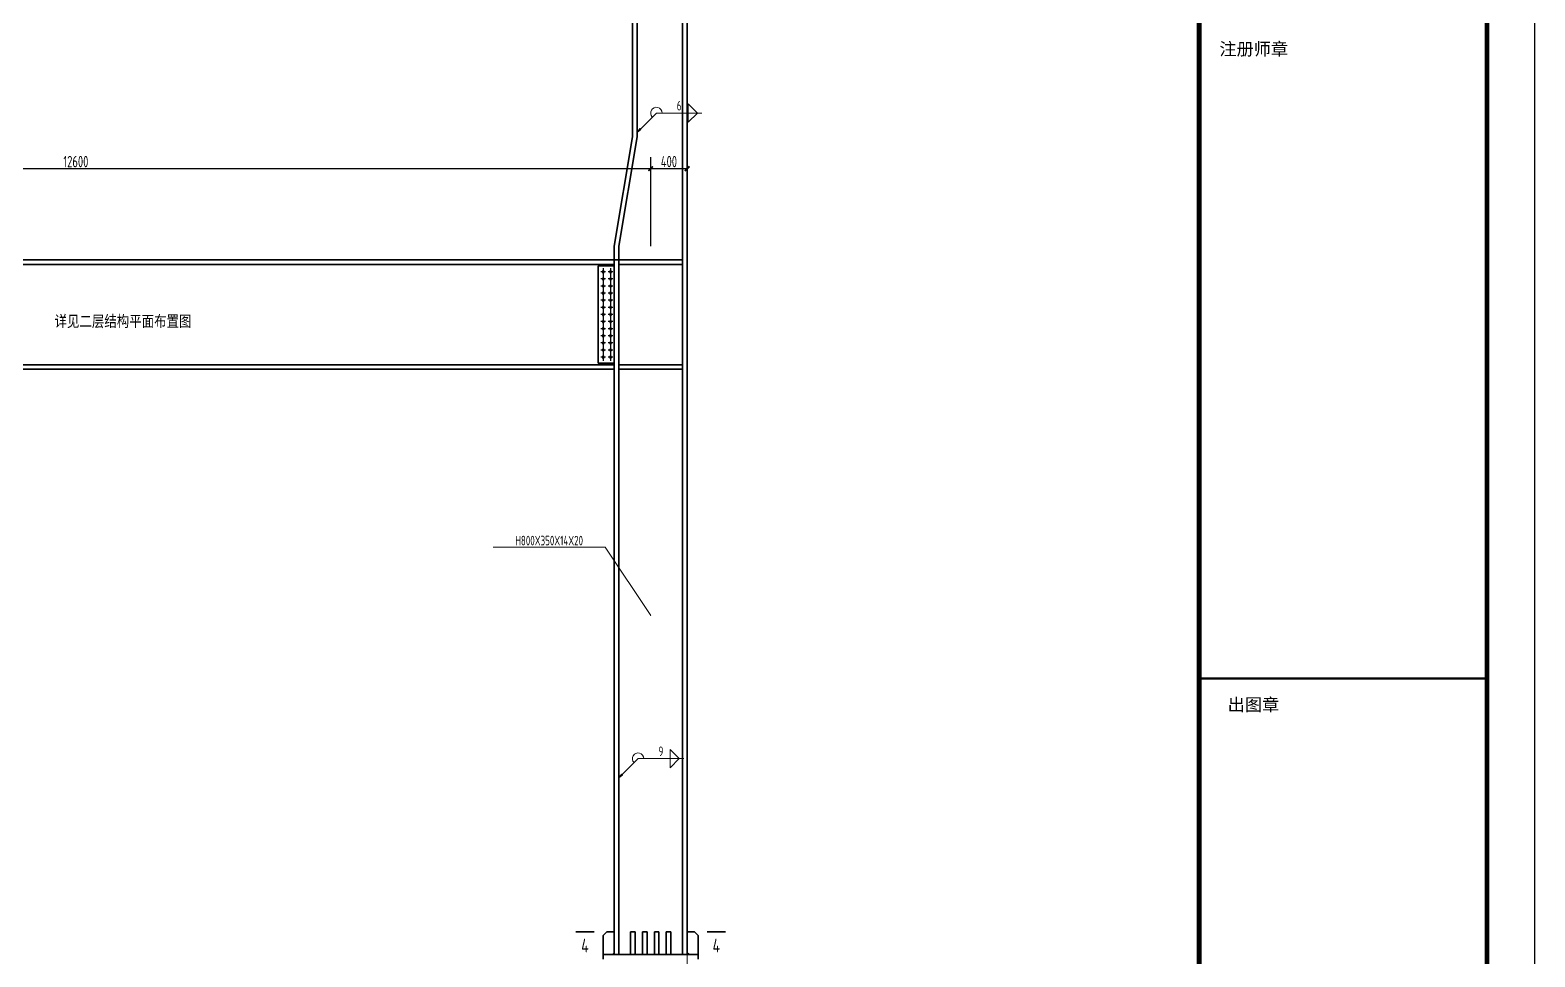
# Model space of a CAD drawing. Extents: x 19118 to 566552, y -1188739 to 92943.
# Drawn here: x 177230 to 210217, y -1036364 to -1016035 of the extents above; entities that cross this region are included whole.
import ezdxf
from ezdxf.enums import TextEntityAlignment as Align

# ---------------------------------------------------------------- set-up
doc = ezdxf.new("R2010")
doc.units = 0
doc.header["$LTSCALE"] = 1000
doc.header["$MEASUREMENT"] = 0
doc.linetypes.add('线型6', pattern=[8.75, 5, -1.25, 1.25, -1.25])
doc.layers.get('0').update_dxf_attribs({"linetype": 'CONTINUOUS'})
doc.layers.get('Defpoints').update_dxf_attribs({"linetype": 'CONTINUOUS'})
for name, color, linetype in [('10', 7, 'CONTINUOUS'), ('PUB_TITLE', 4, 'CONTINUOUS'), ('图框', 4, 'CONTINUOUS')]:
    doc.layers.add(name, color=color, linetype=linetype)
for name, color, linetype, lineweight in [('111', 9, '线型6', 18), ('14', 2, 'CONTINUOUS', 35), ('字符串标注', 9, 'CONTINUOUS', 18), ('尺寸标注', 9, 'CONTINUOUS', 18), ('柱子', 3, 'CONTINUOUS', 35), ('焊缝标注', 9, 'CONTINUOUS', 18)]:
    doc.layers.add(name, color=color, linetype=linetype, lineweight=lineweight)
doc.styles.add('PkpmHz', font='Pkpmeng', dxfattribs={"width": 0.7, "bigfont": 'hztxt'})
doc.styles.add('宋体', font='SimSun.ttf', dxfattribs={"width": 0.8})
doc.styles.add('黑体', font='simhei.ttf', dxfattribs={"width": 0.6, "height": 4.3})
doc.dimstyles.new('Pkpm_1.00', dxfattribs={"dimtxt": 250, "dimasz": 100, "dimexe": 250, "dimexo": 0.0625, "dimgap": 30, "dimtad": 1, "dimdec": 0, "dimrnd": 5, "dimzin": 0, "dimdsep": 46, "dimtxsty": 'PkpmHz', "dimblk1": 'ARCHTICK', "dimblk2": 'ARCHTICK', "dimsah": 1, "dimcen": 0.09, "dimadec": 0, "dimazin": 0, "dimtfac": 1, "dimtdec": 0, "dimtmove": 2, "dimatfit": 1, "dimfxl": 1, "dimtolj": 1, "dimtzin": 0, "dimarcsym": 0})

# ---------------------------------------------------------------- blocks, each defined once
blk = doc.blocks.new('_ArchTick')
at = {"color": 0, "linetype": 'ByBlock', "const_width": 0.4}
blk.add_lwpolyline([(-0.5, -0.5), (0.5, 0.5)], dxfattribs=at)
blk = doc.blocks.new('*D143')
at = {"layer": 'Defpoints', "color": 0, "linetype": 'Continuous'}
for p in [(190834, -1019074), (165634, -1021074), (190834, -1021074)]:
    blk.add_point(p, dxfattribs=at)
at = {"layer": '尺寸标注', "color": 0, "linetype": 'Continuous', "lineweight": -2}
for p, q in [((165634, -1020774), (165634, -1018824)), ((190834, -1020774), (190834, -1018824)), ((165634, -1019074), (190834, -1019074))]:
    blk.add_line(p, q, dxfattribs=at)
at = {"layer": '尺寸标注', "color": 0, "linetype": 'Continuous', "lineweight": -2, "xscale": 100, "yscale": 100, "zscale": 100, "rotation": 180}
blk.add_blockref('_ArchTick', (165634, -1019074), dxfattribs=at)
at = {"layer": '尺寸标注', "color": 0, "linetype": 'Continuous', "lineweight": -2, "xscale": 100, "yscale": 100, "zscale": 100}
blk.add_blockref('_ArchTick', (190834, -1019074), dxfattribs=at)
at = {"layer": '尺寸标注', "color": 0, "linetype": 'Continuous', "insert": (178234, -1018919), "char_height": 250, "attachment_point": 5, "style": 'PkpmHz'}
blk.add_mtext('\\A1;12600', dxfattribs=at)
blk = doc.blocks.new('*D144')
at = {"layer": 'Defpoints', "color": 0, "linetype": 'Continuous'}
for p in [(191634, -1019074), (190834, -1021074), (191634, -1021074)]:
    blk.add_point(p, dxfattribs=at)
at = {"layer": '尺寸标注', "color": 0, "linetype": 'Continuous', "lineweight": -2}
for p, q in [((190834, -1020774), (190834, -1018824)), ((191634, -1020774), (191634, -1018824)), ((190834, -1019074), (191634, -1019074))]:
    blk.add_line(p, q, dxfattribs=at)
at = {"layer": '尺寸标注', "color": 0, "linetype": 'Continuous', "lineweight": -2, "xscale": 100, "yscale": 100, "zscale": 100, "rotation": 180}
blk.add_blockref('_ArchTick', (190834, -1019074), dxfattribs=at)
at = {"layer": '尺寸标注', "color": 0, "linetype": 'Continuous', "lineweight": -2, "xscale": 100, "yscale": 100, "zscale": 100}
blk.add_blockref('_ArchTick', (191634, -1019074), dxfattribs=at)
at = {"layer": '尺寸标注', "color": 0, "linetype": 'Continuous', "insert": (191234, -1018919), "char_height": 250, "attachment_point": 5, "style": 'PkpmHz'}
blk.add_mtext('\\A1;400', dxfattribs=at)

msp = doc.modelspace()

# ---------------------------------------------------------------- hatches: boundary and pattern name
at = {"layer": '10'}
for points in [[(189794.01, -1021304.17), (189767.76, -1021338.29), (189794.01, -1021372.42), (189820.26, -1021338.29), (189794.01, -1021304.17)], [(189794.01, -1021460.09), (189767.76, -1021494.21), (189794.01, -1021528.34), (189820.26, -1021494.21), (189794.01, -1021460.09)], [(189954.01, -1021304.17), (189927.76, -1021338.29), (189954.01, -1021372.42), (189980.26, -1021338.29), (189954.01, -1021304.17)], [(189954.01, -1021460.09), (189927.76, -1021494.21), (189954.01, -1021528.34), (189980.26, -1021494.21), (189954.01, -1021460.09)], [(189794.01, -1021616.01), (189767.76, -1021650.14), (189794.01, -1021684.26), (189820.26, -1021650.14), (189794.01, -1021616.01)], [(189794.01, -1021771.93), (189767.76, -1021806.05), (189794.01, -1021840.18), (189820.26, -1021806.05), (189794.01, -1021771.93)], [(189954.01, -1021616.01), (189927.76, -1021650.14), (189954.01, -1021684.26), (189980.26, -1021650.14), (189954.01, -1021616.01)], [(189954.01, -1021771.93), (189927.76, -1021806.05), (189954.01, -1021840.18), (189980.26, -1021806.05), (189954.01, -1021771.93)], [(189794.01, -1021927.85), (189767.76, -1021961.98), (189794.01, -1021996.1), (189820.26, -1021961.98), (189794.01, -1021927.85)], [(189794.01, -1022083.77), (189767.76, -1022117.9), (189794.01, -1022152.02), (189820.26, -1022117.9), (189794.01, -1022083.77)], [(189794.01, -1022239.69), (189767.76, -1022273.82), (189794.01, -1022307.94), (189820.26, -1022273.82), (189794.01, -1022239.69)], [(189954.01, -1021927.85), (189927.76, -1021961.98), (189954.01, -1021996.1), (189980.26, -1021961.98), (189954.01, -1021927.85)], [(189954.01, -1022083.77), (189927.76, -1022117.9), (189954.01, -1022152.02), (189980.26, -1022117.9), (189954.01, -1022083.77)], [(189954.01, -1022239.69), (189927.76, -1022273.82), (189954.01, -1022307.94), (189980.26, -1022273.82), (189954.01, -1022239.69)], [(189794.01, -1022395.61), (189767.76, -1022429.74), (189794.01, -1022463.86), (189820.26, -1022429.74), (189794.01, -1022395.61)], [(189794.01, -1022551.53), (189767.76, -1022585.66), (189794.01, -1022619.78), (189820.26, -1022585.66), (189794.01, -1022551.53)], [(189954.01, -1022395.61), (189927.76, -1022429.74), (189954.01, -1022463.86), (189980.26, -1022429.74), (189954.01, -1022395.61)], [(189954.01, -1022551.53), (189927.76, -1022585.66), (189954.01, -1022619.78), (189980.26, -1022585.66), (189954.01, -1022551.53)], [(189794.01, -1022707.45), (189767.76, -1022741.58), (189794.01, -1022775.7), (189820.26, -1022741.58), (189794.01, -1022707.45)], [(189794.01, -1022863.37), (189767.76, -1022897.5), (189794.01, -1022931.62), (189820.26, -1022897.5), (189794.01, -1022863.37)], [(189954.01, -1022707.45), (189927.76, -1022741.58), (189954.01, -1022775.7), (189980.26, -1022741.58), (189954.01, -1022707.45)], [(189954.01, -1022863.37), (189927.76, -1022897.5), (189954.01, -1022931.62), (189980.26, -1022897.5), (189954.01, -1022863.37)], [(189794.01, -1023019.29), (189767.76, -1023053.42), (189794.01, -1023087.54), (189820.26, -1023053.42), (189794.01, -1023019.29)], [(189794.01, -1023175.21), (189767.76, -1023209.34), (189794.01, -1023243.46), (189820.26, -1023209.34), (189794.01, -1023175.21)], [(189954.01, -1023019.29), (189927.76, -1023053.42), (189954.01, -1023087.54), (189980.26, -1023053.42), (189954.01, -1023019.29)], [(189954.01, -1023175.21), (189927.76, -1023209.34), (189954.01, -1023243.46), (189980.26, -1023209.34), (189954.01, -1023175.21)]]:
    msp.add_hatch(color=1, dxfattribs=at).paths.add_polyline_path(points)
at = {"layer": '焊缝标注'}
for points in [[(190534.01, -1018278.16), (190615.37, -1018218.09), (190594.15, -1018196.86)], [(190134.01, -1032438.82), (190215.37, -1032378.75), (190194.15, -1032357.53)]]:
    msp.add_hatch(color=256, dxfattribs=at).paths.add_polyline_path(points)

# ---------------------------------------------------------------- linework, layer by layer
at = {"layer": '10', "ltscale": 100}
for p, q in [((189794.01, -1021259.54), (189794.01, -1021417.05)), ((189954.01, -1021259.54), (189954.01, -1021417.05)), ((189846.51, -1021338.29), (189741.51, -1021338.29)), ((189846.51, -1021494.21), (189741.51, -1021494.21)), ((189794.01, -1021415.46), (189794.01, -1021572.96)), ((189794.01, -1021571.39), (189794.01, -1021728.89)), ((190006.51, -1021338.29), (189901.51, -1021338.29)), ((190006.51, -1021494.21), (189901.51, -1021494.21)), ((189954.01, -1021415.46), (189954.01, -1021572.96)), ((189954.01, -1021571.39), (189954.01, -1021728.89)), ((189846.51, -1021650.14), (189741.51, -1021650.14)), ((189846.51, -1021806.05), (189741.51, -1021806.05)), ((189794.01, -1021727.3), (189794.01, -1021884.81)), ((189794.01, -1021883.23), (189794.01, -1022040.73)), ((190006.51, -1021650.14), (189901.51, -1021650.14)), ((190006.51, -1021806.05), (189901.51, -1021806.05)), ((189954.01, -1021727.3), (189954.01, -1021884.81)), ((189954.01, -1021883.23), (189954.01, -1022040.73)), ((189846.51, -1021961.98), (189741.51, -1021961.98)), ((189846.51, -1022117.9), (189741.51, -1022117.9)), ((189794.01, -1022039.14), (189794.01, -1022196.65)), ((189794.01, -1022195.07), (189794.01, -1022352.57)), ((190006.51, -1021961.98), (189901.51, -1021961.98)), ((190006.51, -1022117.9), (189901.51, -1022117.9)), ((189954.01, -1022039.14), (189954.01, -1022196.65)), ((189954.01, -1022195.07), (189954.01, -1022352.57)), ((189846.51, -1022273.82), (189741.51, -1022273.82)), ((189846.51, -1022429.74), (189741.51, -1022429.74)), ((189794.01, -1022350.99), (189794.01, -1022508.49)), ((189794.01, -1022506.91), (189794.01, -1022664.41)), ((190006.51, -1022273.82), (189901.51, -1022273.82)), ((190006.51, -1022429.74), (189901.51, -1022429.74)), ((189954.01, -1022350.99), (189954.01, -1022508.49)), ((189954.01, -1022506.91), (189954.01, -1022664.41)), ((189846.51, -1022585.66), (189741.51, -1022585.66)), ((189846.51, -1022741.58), (189741.51, -1022741.58)), ((189846.51, -1022897.5), (189741.51, -1022897.5)), ((189794.01, -1022662.83), (189794.01, -1022820.33)), ((189794.01, -1022818.75), (189794.01, -1022976.25)), ((190006.51, -1022585.66), (189901.51, -1022585.66)), ((190006.51, -1022741.58), (189901.51, -1022741.58)), ((190006.51, -1022897.5), (189901.51, -1022897.5)), ((189954.01, -1022662.83), (189954.01, -1022820.33)), ((189954.01, -1022818.75), (189954.01, -1022976.25)), ((189846.51, -1023053.42), (189741.51, -1023053.42)), ((189846.51, -1023209.34), (189741.51, -1023209.34)), ((189794.01, -1022974.67), (189794.01, -1023132.17)), ((189794.01, -1023130.59), (189794.01, -1023288.09)), ((190006.51, -1023053.42), (189901.51, -1023053.42)), ((190006.51, -1023209.34), (189901.51, -1023209.34)), ((189954.01, -1022974.67), (189954.01, -1023132.17)), ((189954.01, -1023130.59), (189954.01, -1023288.09))]:
    msp.add_line(p, q, dxfattribs=at)
at = {"layer": '10', "color": 7, "lineweight": 35, "ltscale": 100}
for p, q in [((189194.01, -1035813.82), (189594.01, -1035813.82)), ((192474.01, -1035813.82), (192074.01, -1035813.82))]:
    msp.add_line(p, q, dxfattribs=at)
at = {"layer": '10', "color": 1, "linetype": 'Continuous'}
for points in [[(189794.01, -1021304.17), (189767.76, -1021338.29), (189794.01, -1021372.42), (189820.26, -1021338.29)], [(189794.01, -1021460.09), (189767.76, -1021494.21), (189794.01, -1021528.34), (189820.26, -1021494.21)], [(189954.01, -1021304.17), (189927.76, -1021338.29), (189954.01, -1021372.42), (189980.26, -1021338.29)], [(189954.01, -1021460.09), (189927.76, -1021494.21), (189954.01, -1021528.34), (189980.26, -1021494.21)], [(189794.01, -1021616.01), (189767.76, -1021650.14), (189794.01, -1021684.26), (189820.26, -1021650.14)], [(189794.01, -1021771.93), (189767.76, -1021806.05), (189794.01, -1021840.18), (189820.26, -1021806.05)], [(189954.01, -1021616.01), (189927.76, -1021650.14), (189954.01, -1021684.26), (189980.26, -1021650.14)], [(189954.01, -1021771.93), (189927.76, -1021806.05), (189954.01, -1021840.18), (189980.26, -1021806.05)], [(189794.01, -1021927.85), (189767.76, -1021961.98), (189794.01, -1021996.1), (189820.26, -1021961.98)], [(189794.01, -1022083.77), (189767.76, -1022117.9), (189794.01, -1022152.02), (189820.26, -1022117.9)], [(189794.01, -1022239.69), (189767.76, -1022273.82), (189794.01, -1022307.94), (189820.26, -1022273.82)], [(189954.01, -1021927.85), (189927.76, -1021961.98), (189954.01, -1021996.1), (189980.26, -1021961.98)], [(189954.01, -1022083.77), (189927.76, -1022117.9), (189954.01, -1022152.02), (189980.26, -1022117.9)], [(189954.01, -1022239.69), (189927.76, -1022273.82), (189954.01, -1022307.94), (189980.26, -1022273.82)], [(189794.01, -1022395.61), (189767.76, -1022429.74), (189794.01, -1022463.86), (189820.26, -1022429.74)], [(189794.01, -1022551.53), (189767.76, -1022585.66), (189794.01, -1022619.78), (189820.26, -1022585.66)], [(189954.01, -1022395.61), (189927.76, -1022429.74), (189954.01, -1022463.86), (189980.26, -1022429.74)], [(189954.01, -1022551.53), (189927.76, -1022585.66), (189954.01, -1022619.78), (189980.26, -1022585.66)], [(189794.01, -1022707.45), (189767.76, -1022741.58), (189794.01, -1022775.7), (189820.26, -1022741.58)], [(189794.01, -1022863.37), (189767.76, -1022897.5), (189794.01, -1022931.62), (189820.26, -1022897.5)], [(189954.01, -1022707.45), (189927.76, -1022741.58), (189954.01, -1022775.7), (189980.26, -1022741.58)], [(189954.01, -1022863.37), (189927.76, -1022897.5), (189954.01, -1022931.62), (189980.26, -1022897.5)], [(189794.01, -1023019.29), (189767.76, -1023053.42), (189794.01, -1023087.54), (189820.26, -1023053.42)], [(189794.01, -1023175.21), (189767.76, -1023209.34), (189794.01, -1023243.46), (189820.26, -1023209.34)], [(189954.01, -1023019.29), (189927.76, -1023053.42), (189954.01, -1023087.54), (189980.26, -1023053.42)], [(189954.01, -1023175.21), (189927.76, -1023209.34), (189954.01, -1023243.46), (189980.26, -1023209.34)]]:
    msp.add_lwpolyline(points, close=True, dxfattribs=at)
at = {"layer": '111', "ltscale": 100}
msp.add_line((191634.01, -1034913.82), (191634.01, -1040413.82), dxfattribs=at)
at = {"layer": '14', "ltscale": 100}
for p, q in [((190034.01, -1021203.82), (189684.01, -1021203.82)), ((189684.01, -1021203.82), (189684.01, -1023343.82)), ((190034.01, -1023343.82), (190034.01, -1021203.82)), ((190134.01, -1021073.82), (191534.01, -1021073.82)), ((190134.01, -1021173.82), (190134.01, -1021073.82)), ((191534.01, -1021173.82), (190134.01, -1021173.82)), ((189684.01, -1023343.82), (190034.01, -1023343.82)), ((190134.01, -1023373.82), (191534.01, -1023373.82)), ((190134.01, -1023473.82), (190134.01, -1023373.82)), ((191534.01, -1023473.82), (190134.01, -1023473.82)), ((189794.01, -1035893.82), (189874.01, -1035813.82)), ((189794.01, -1036313.82), (189794.01, -1035893.82)), ((189874.01, -1035813.82), (190034.01, -1035813.82)), ((190034.01, -1035813.82), (190034.01, -1036273.82)), ((190394.01, -1036313.82), (190394.01, -1035813.82)), ((190394.01, -1035813.82), (190494.01, -1035813.82)), ((190494.01, -1035813.82), (190494.01, -1036313.82)), ((190654.01, -1036313.82), (190654.01, -1035813.82)), ((190654.01, -1035813.82), (190754.01, -1035813.82)), ((190754.01, -1035813.82), (190754.01, -1036313.82)), ((190914.02, -1036313.82), (190914.02, -1035813.82)), ((190914.02, -1035813.82), (191014.02, -1035813.82)), ((191014.02, -1035813.82), (191014.02, -1036313.82)), ((191174.01, -1036313.82), (191174.01, -1035813.82)), ((191174.01, -1035813.82), (191274.01, -1035813.82)), ((191274.01, -1035813.82), (191274.01, -1036313.82)), ((191634.01, -1035813.82), (191634.01, -1036273.82)), ((191794.01, -1035813.82), (191634.01, -1035813.82)), ((191874.01, -1035893.82), (191794.01, -1035813.82)), ((191874.01, -1036313.82), (191874.01, -1035893.82)), ((189794.01, -1036413.82), (189794.01, -1036313.82)), ((189794.01, -1036313.82), (191874.01, -1036313.82)), ((189994.01, -1036313.82), (189794.01, -1036313.82)), ((190034.01, -1036273.82), (189994.01, -1036313.82)), ((190494.01, -1036313.82), (190394.01, -1036313.82)), ((190754.01, -1036313.82), (190654.01, -1036313.82)), ((191014.02, -1036313.82), (190914.02, -1036313.82)), ((191274.01, -1036313.82), (191174.01, -1036313.82)), ((191634.01, -1036273.82), (191674.01, -1036313.82)), ((191674.01, -1036313.82), (191874.01, -1036313.82)), ((191874.01, -1036313.82), (191874.01, -1036413.82))]:
    msp.add_line(p, q, dxfattribs=at)
at = {"layer": 'PUB_TITLE'}
msp.add_lwpolyline([(77811.65, -1057232.25), (210216.65, -1057232.25), (210216.65, -994862.25), (77811.65, -994862.25)], close=True, dxfattribs=at)
at = {"layer": 'PUB_TITLE', "const_width": 105}
msp.add_lwpolyline([(80436.65, -1056182.25), (209166.65, -1056182.25), (209166.65, -995912.25), (80436.65, -995912.25)], close=True, dxfattribs=at)
at = {"layer": '图框', "color": 4, "const_width": 103.52}
msp.add_lwpolyline([(202856.96, -995912.25), (209166.65, -995912.25), (209166.65, -1056182.25), (202856.96, -1056182.25)], close=True, dxfattribs=at)
at = {"layer": '图框', "color": 0, "const_width": 52.5}
msp.add_lwpolyline([(202856.96, -1030255.42), (209166.65, -1030255.42)], dxfattribs=at)
at = {"layer": '字符串标注', "ltscale": 100}
for p, q in [((189834.01, -1027373.82), (187384.01, -1027373.82)), ((190834.01, -1028873.82), (189834.01, -1027373.82))]:
    msp.add_line(p, q, dxfattribs=at)
at = {"layer": '字符串标注', "ltscale": 100, "const_width": 10}
msp.add_lwpolyline([(190839.01, -1028873.82, 1), (190829.01, -1028873.82, 1)], format="xyb", close=True, dxfattribs=at)
at = {"layer": '柱子', "ltscale": 100}
for p, q in [((191534.01, -1021073.82), (191534.01, -1007904.31)), ((191634.01, -1021073.82), (191634.01, -1007914.31)), ((190434.01, -1018373.82), (190434.01, -1009631.16)), ((190534.01, -1018373.82), (190534.01, -1009631.16)), ((190434.01, -1018373.82), (190034.01, -1020773.82)), ((190534.01, -1018373.82), (190134.01, -1020773.82)), ((190034.01, -1021073.82), (190034.01, -1020773.82)), ((190134.01, -1021073.82), (190134.01, -1020773.82)), ((166434.01, -1021073.82), (190034.01, -1021073.82)), ((166434.01, -1021173.82), (190034.01, -1021173.82)), ((190034.01, -1036313.82), (190034.01, -1021073.82)), ((190134.01, -1021073.82), (190034.01, -1021073.82)), ((190034.01, -1021073.82), (190034.01, -1021173.82)), ((190134.01, -1036313.82), (190134.01, -1021073.82)), ((191534.01, -1036313.82), (191534.01, -1021073.82)), ((191634.01, -1036313.82), (191634.01, -1021073.82)), ((166434.01, -1023373.82), (190034.01, -1023373.82)), ((166434.01, -1023473.82), (190034.01, -1023473.82)), ((190034.01, -1023373.82), (190034.01, -1023473.82))]:
    msp.add_line(p, q, dxfattribs=at)
at = {"layer": '焊缝标注', "ltscale": 100}
for p, q in [((190534.01, -1018278.16), (190958.45, -1017854.06)), ((190958.45, -1017854.06), (191958.45, -1017854.06)), ((191658.45, -1017654.06), (191858.45, -1017854.06)), ((191658.45, -1017854.06), (191658.45, -1017654.06)), ((191658.45, -1018054.06), (191858.45, -1017854.06)), ((191658.45, -1017854.06), (191658.45, -1018054.06)), ((191258.45, -1031814.73), (191458.45, -1032014.73)), ((191258.45, -1032014.73), (191258.45, -1031814.73)), ((190134.01, -1032438.82), (190558.45, -1032014.73)), ((190558.45, -1032014.73), (191558.45, -1032014.73)), ((191258.45, -1032214.73), (191458.45, -1032014.73)), ((191258.45, -1032014.73), (191258.45, -1032214.73))]:
    msp.add_line(p, q, dxfattribs=at)
at = {"layer": '焊缝标注', "linetype": 'Continuous'}
for points in [[(190534.01, -1018278.16), (190615.37, -1018218.09), (190594.15, -1018196.86)], [(190134.01, -1032438.82), (190215.37, -1032378.75), (190194.15, -1032357.53)]]:
    msp.add_lwpolyline(points, close=True, dxfattribs=at)
at = {"layer": '焊缝标注', "ltscale": 100}
for centre in [(190958.45, -1017854.06), (190558.45, -1032014.73)]:
    msp.add_arc(centre, 125, 0, 224.976822, dxfattribs=at)

# ---------------------------------------------------------------- texts
at = {"layer": '10', "color": 7, "lineweight": 25, "style": 'PkpmHz', "width": 0.77}
for p in [(189394.01, -1036113.82), (192274.01, -1036113.82)]:
    msp.add_text('4', height=300, dxfattribs=at).set_placement(p, align=Align.MIDDLE_CENTER)
at = {"layer": '图框', "color": 4, "style": '黑体'}
for s, p in [('注册师章', (203299.89, -1016587.99)), ('出图章', (203481.87, -1030969.86))]:
    msp.add_text(s, height=276.091, dxfattribs=at).set_placement(p)
at = {"layer": '字符串标注', "style": '宋体', "width": 0.8}
msp.add_text('详见二层结构平面布置图', height=250, dxfattribs=at).set_placement((179266.94, -1022620.07, -706), align=Align.BOTTOM_CENTER)
at = {"layer": '字符串标注', "style": 'PkpmHz', "width": 0.71}
msp.add_text('H800X350X14X20', height=210, dxfattribs=at).set_placement((188609.01, -1027337.21), align=Align.CENTER)
at = {"layer": '焊缝标注', "style": 'PkpmHz', "width": 0.71}
for s, p in [('6', (191458.45, -1017797.44)), ('9', (191058.45, -1031958.11))]:
    msp.add_text(s, height=210, dxfattribs=at).set_placement(p, align=Align.CENTER)

# ---------------------------------------------------------------- dimensions: what is measured, and where the dimension line sits
at = {"layer": '尺寸标注', "linetype": 'Continuous'}
for base, p1, p2, text, picture, middle in [((190834.01, -1019073.82), (165634.01, -1021073.82), (190834.01, -1021073.82), '12600', '*D143', (178234.01, -1018918.82)), ((191634.01, -1019073.82), (190834.01, -1021073.82), (191634.01, -1021073.82), '400', '*D144', (191234.01, -1018918.82))]:
    dim = msp.add_linear_dim(base=base, p1=p1, p2=p2, text=text, dimstyle='Pkpm_1.00', override={"dimexo": 300, "dimtih": 0, "dimtoh": 0}, dxfattribs=at)
    dim.commit()
    dim.dimension.update_dxf_attribs({"geometry": picture, "text_midpoint": middle})

doc.saveas('drawing.dxf')
